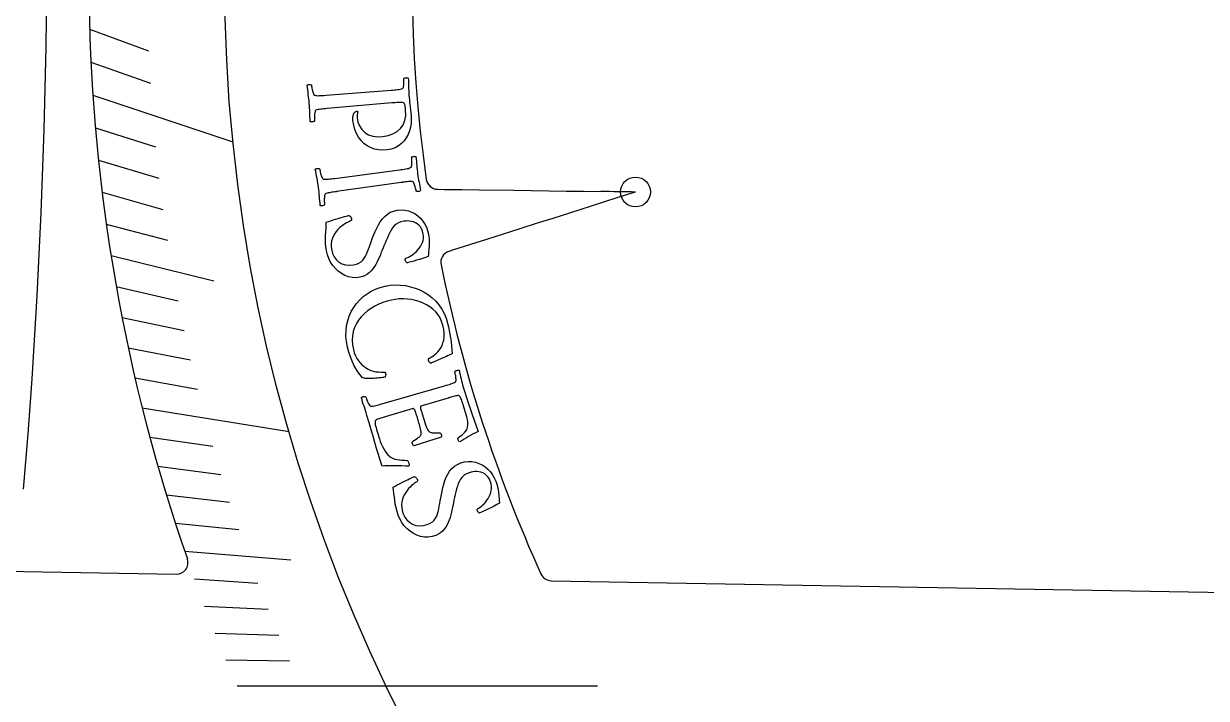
# Model space of a CAD drawing. Header units: millimetres. Extents: x -54 to 54, y -54 to 54.
# Drawn here: x -39.98 to -14.29, y -0.27 to 14.39 of the extents above; entities that cross this region are included whole.
import ezdxf

# ---------------------------------------------------------------- set-up
doc = ezdxf.new("R2010")
doc.units = ezdxf.units.MM
for name, color, linetype in [('CUT_INNER', 6, 'Continuous'), ('CUT_OUTER', 1, 'Continuous'), ('ENGRAVE', 7, 'Continuous'), ('ENGRAVE_FINE', 8, 'Continuous'), ('TEXT', 5, 'Continuous')]:
    doc.layers.add(name, color=color, linetype=linetype)

msp = doc.modelspace()

# ---------------------------------------------------------------- linework, layer by layer
at = {"layer": 'CUT_INNER'}
for points in [[(-30.9935, 10.793), (-30.842, 10.7909), (-30.4648, 10.7857), (-30.0875, 10.7804), (-29.333, 10.77), (-28.9557, 10.7648), (-28.5785, 10.7596), (-28.2012, 10.7543), (-27.8239, 10.7491), (-27.4467, 10.7439)], [(-26.6936, 10.7333), (-26.6979, 10.7316), (-27.0517, 10.619), (-27.4112, 10.5045), (-28.1302, 10.2754), (-28.4897, 10.1609), (-28.8492, 10.0464), (-29.2087, 9.9319), (-29.5682, 9.8174), (-29.9277, 9.7029), (-30.6467, 9.4739), (-30.7491, 9.4413)], [(-45.7989, 2.5878), (-36.6689, 2.4284)], [(-28.5238, 2.2862), (-10.9023, 1.9787)]]:
    msp.add_lwpolyline(points, dxfattribs=at)
for centre, radius, start, end in [((-0.0006, 15.431), 31.5485, 127.85146, 188.05825), ((-0.003, 15.4309), 38.5662, 162.5022, 199.18007), ((-183.9695, 16.4171), 144.4956, 355.179745, 2.817136), ((-30.99, 11.0429), 0.25, 187.91016, 269.20761), ((-35.8618, -611.3373), 622.1381, 89.1556217, 89.2249874), ((-30.6732, 9.2031), 0.25, 107.66739, 191.42578), ((-0.0172, 15.4251), 31.531, 191.47267, 204.3336), ((-36.6645, 2.6784), 0.25, 269, 19.16016), ((-28.5195, 2.5362), 0.25, 204.43359, 269)]:
    msp.add_arc(centre, radius, start, end, dxfattribs=at)
at = {"layer": 'CUT_OUTER'}
msp.add_circle((0, 0), 54, dxfattribs=at)
at = {"layer": 'ENGRAVE'}
for points in [[(-38.4818, 12.8364), (-35.4374, 11.8209)], [(-37.4098, 6.0454), (-34.217, 5.5295)], [(-35.3478, 0), (-27.518, 0)]]:
    msp.add_lwpolyline(points, dxfattribs=at)
for centre, radius in [((0, 15.4308), 35.6208), ((-26.6922, 10.7335), 0.324)]:
    msp.add_circle(centre, radius, dxfattribs=at)
at = {"layer": 'ENGRAVE_FINE'}
for points in [[(-38.5518, 14.275), (-37.2699, 13.8004)], [(-38.5234, 13.5527), (-37.2326, 13.0985)], [(-38.4273, 12.1265), (-37.1199, 11.7139)], [(-38.3604, 11.423), (-37.0452, 11.0314)], [(-38.2811, 10.7262), (-36.9587, 10.3557)], [(-38.19, 10.0362), (-36.8607, 9.6869)], [(-38.0873, 9.3531), (-35.8561, 8.8052)], [(-37.9732, 8.677), (-36.6313, 8.3704)], [(-37.8482, 8.0081), (-36.5006, 7.723)], [(-37.7124, 7.3465), (-36.3596, 7.083)], [(-37.5662, 6.6922), (-36.2085, 6.4504)], [(-37.2436, 5.4061), (-35.8775, 5.2078)], [(-37.0678, 4.7744), (-35.6981, 4.598)], [(-36.8827, 4.1504), (-35.5098, 3.9959)], [(-36.6885, 3.5341), (-35.3129, 3.4015)], [(-36.4856, 2.9255), (-34.1837, 2.7409)], [(-36.2741, 2.3247), (-34.8942, 2.2362)], [(-36.0543, 1.7317), (-34.673, 1.6654)], [(-35.8265, 1.1466), (-34.4441, 1.1024)], [(-35.591, 0.5694), (-34.2079, 0.5472)]]:
    msp.add_lwpolyline(points, dxfattribs=at)
at = {"layer": 'TEXT'}
for points in [[(-32.0891, 11.649), (-32.1862, 11.6432), (-32.2785, 11.6493), (-32.366, 11.6673), (-32.4486, 11.6973), (-32.5251, 11.7385), (-32.5942, 11.7897), (-32.6556, 11.8511), (-32.7095, 11.9226), (-32.7546, 12.003), (-32.7899, 12.0912), (-32.8152, 12.1871), (-32.8305, 12.2906), (-32.8314, 12.3051), (-32.8317, 12.3217), (-32.8314, 12.3406), (-32.8304, 12.3616), (-32.8285, 12.3827), (-32.8256, 12.4018), (-32.8216, 12.4188), (-32.8166, 12.4339), (-32.8128, 12.4384), (-32.8078, 12.4448), (-32.8014, 12.453), (-32.7937, 12.463), (-32.7844, 12.4727), (-32.7734, 12.48), (-32.7608, 12.4849), (-32.7464, 12.4875), (-32.7376, 12.4872), (-32.7317, 12.4846), (-32.7284, 12.4796), (-32.728, 12.4723), (-32.7302, 12.4584), (-32.7327, 12.444), (-32.7353, 12.4293), (-32.738, 12.4141), (-32.7403, 12.3983), (-32.7414, 12.3817), (-32.7414, 12.3644), (-32.7403, 12.3464), (-32.7229, 12.2526), (-32.6893, 12.1685), (-32.6396, 12.0941), (-32.574, 12.0296), (-32.494, 11.9792), (-32.4017, 11.9472), (-32.297, 11.9334), (-32.1799, 11.9378), (-32.0636, 11.9587), (-31.9614, 11.9945), (-31.8731, 12.0452), (-31.7986, 12.1105), (-31.7411, 12.1904), (-31.7037, 12.2848), (-31.6861, 12.3937), (-31.6884, 12.5173), (-31.6901, 12.5338), (-31.6926, 12.554), (-31.6958, 12.5781), (-31.6998, 12.606), (-31.7052, 12.6325), (-31.7125, 12.6526), (-31.7217, 12.6662), (-31.733, 12.6732), (-31.7514, 12.6775), (-31.7749, 12.6798), (-31.8036, 12.6803), (-31.8375, 12.6789), (-31.874, 12.6765), (-31.9108, 12.6738), (-31.9477, 12.6709), (-31.9848, 12.6678), (-33.3927, 12.5462), (-33.4292, 12.5429), (-33.4645, 12.5395), (-33.4985, 12.5361), (-33.5313, 12.5325), (-33.5618, 12.5282), (-33.5892, 12.5227), (-33.6136, 12.516), (-33.6348, 12.508), (-33.6426, 12.5012), (-33.6494, 12.4894), (-33.6554, 12.4724), (-33.6605, 12.4503), (-33.6645, 12.4254), (-33.6675, 12.3999), (-33.6693, 12.3739), (-33.6699, 12.3473), (-33.6699, 12.3225), (-33.6696, 12.3018), (-33.669, 12.2853), (-33.6682, 12.2729), (-33.6758, 12.2675), (-33.686, 12.263), (-33.6989, 12.2593), (-33.7144, 12.2564), (-33.73, 12.255), (-33.7433, 12.2558), (-33.7543, 12.2588), (-33.7629, 12.264), (-33.7643, 12.3155), (-33.7659, 12.3658), (-33.7674, 12.4151), (-33.769, 12.4633), (-33.771, 12.5112), (-33.7735, 12.5597), (-33.7767, 12.6089), (-33.7805, 12.6586), (-33.7848, 12.7069), (-33.7896, 12.7555), (-33.795, 12.8042), (-33.801, 12.8531), (-33.8074, 12.9024), (-33.814, 12.9524), (-33.8207, 13.0029), (-33.8277, 13.0542), (-33.82, 13.0607), (-33.8097, 13.0654), (-33.7967, 13.0684), (-33.7811, 13.0696), (-33.7653, 13.0693), (-33.752, 13.0677), (-33.7412, 13.0649), (-33.7328, 13.0609), (-33.7316, 13.0485), (-33.7295, 13.0321), (-33.7264, 13.0117), (-33.7224, 12.9872), (-33.7174, 12.9609), (-33.7114, 12.9352), (-33.7043, 12.91), (-33.6961, 12.8853), (-33.6875, 12.8638), (-33.6788, 12.8481), (-33.6702, 12.8383), (-33.6616, 12.8343), (-33.6393, 12.8299), (-33.6142, 12.8272), (-33.5862, 12.8262), (-33.5554, 12.827), (-33.5225, 12.8288), (-33.4884, 12.8309), (-33.4531, 12.8334), (-33.4164, 12.8361), (-32.0042, 12.9457), (-31.9675, 12.9487), (-31.9319, 12.9518), (-31.8973, 12.955), (-31.8638, 12.9583), (-31.8325, 12.9622), (-31.8045, 12.9674), (-31.7797, 12.9737), (-31.7583, 12.9812), (-31.7491, 12.9862), (-31.7416, 12.9967), (-31.7358, 13.0125), (-31.7316, 13.0337), (-31.7286, 13.0578), (-31.7263, 13.0822), (-31.7246, 13.1069), (-31.7236, 13.132), (-31.723, 13.1554), (-31.7228, 13.1748), (-31.7229, 13.1904), (-31.7235, 13.202), (-31.7157, 13.2069), (-31.7054, 13.211), (-31.6924, 13.2143), (-31.6768, 13.2167), (-31.6611, 13.2177), (-31.6479, 13.2167), (-31.637, 13.2137), (-31.6286, 13.2087), (-31.627, 13.1604), (-31.6255, 13.1128), (-31.6243, 13.0657), (-31.6232, 13.0192), (-31.6219, 12.9731), (-31.6199, 12.9273), (-31.6172, 12.8817), (-31.6138, 12.8364), (-31.6097, 12.7887), (-31.6049, 12.7392), (-31.5994, 12.688), (-31.5933, 12.635), (-31.5868, 12.5792), (-31.5803, 12.5195), (-31.5737, 12.456), (-31.5671, 12.3886), (-31.5633, 12.3053), (-31.5682, 12.223), (-31.5817, 12.1414), (-31.6038, 12.0607), (-31.6344, 11.9833), (-31.6734, 11.9118), (-31.7209, 11.8461), (-31.7767, 11.7861), (-31.8413, 11.7348), (-31.9149, 11.6947), (-31.9975, 11.6661), (-32.0891, 11.649)], [(-31.4268, 11.1271), (-31.4201, 11.0809), (-31.4128, 11.0354), (-31.4049, 10.9907), (-31.3964, 10.9466), (-31.3876, 10.9024), (-31.3788, 10.8571), (-31.37, 10.8109), (-31.3611, 10.7636), (-31.3683, 10.7569), (-31.3783, 10.7516), (-31.391, 10.7478), (-31.4065, 10.7454), (-31.4222, 10.7444), (-31.4356, 10.7447), (-31.4466, 10.7465), (-31.4552, 10.7496), (-31.4573, 10.7612), (-31.4605, 10.7767), (-31.465, 10.7961), (-31.4707, 10.8195), (-31.4772, 10.8444), (-31.4843, 10.8684), (-31.4918, 10.8915), (-31.4998, 10.9138), (-31.5084, 10.9331), (-31.5175, 10.9474), (-31.5272, 10.9566), (-31.5374, 10.9609), (-31.5561, 10.9627), (-31.5772, 10.9631), (-31.6006, 10.9622), (-31.6265, 10.9598), (-31.6541, 10.9567), (-31.683, 10.9531), (-31.7131, 10.9492), (-31.7444, 10.9448), (-31.7494, 10.9441), (-31.7545, 10.9434), (-31.7595, 10.9427), (-31.7646, 10.942), (-31.7696, 10.9413), (-31.7747, 10.9405), (-31.7797, 10.9398), (-31.7848, 10.9391), (-33.1873, 10.7409), (-33.1923, 10.7402), (-33.1974, 10.7395), (-33.2024, 10.7388), (-33.2075, 10.7381), (-33.2125, 10.7374), (-33.2175, 10.7366), (-33.2226, 10.7359), (-33.2276, 10.7352), (-33.2588, 10.7307), (-33.2885, 10.7262), (-33.3167, 10.7217), (-33.3434, 10.7171), (-33.3681, 10.7122), (-33.3904, 10.7066), (-33.4102, 10.7002), (-33.4275, 10.6931), (-33.4349, 10.6859), (-33.4411, 10.6737), (-33.4461, 10.6564), (-33.45, 10.6341), (-33.4527, 10.6089), (-33.4542, 10.583), (-33.4545, 10.5563), (-33.4536, 10.529), (-33.4521, 10.5035), (-33.4506, 10.4823), (-33.4491, 10.4655), (-33.4476, 10.4531), (-33.4549, 10.4473), (-33.4648, 10.4422), (-33.4775, 10.4378), (-33.4928, 10.4341), (-33.5084, 10.4319), (-33.5217, 10.432), (-33.5328, 10.4344), (-33.5416, 10.4391), (-33.5459, 10.4904), (-33.5502, 10.5406), (-33.5544, 10.5897), (-33.5586, 10.6378), (-33.5631, 10.6855), (-33.5683, 10.7338), (-33.5742, 10.7827), (-33.5806, 10.8321), (-33.5875, 10.8803), (-33.595, 10.9288), (-33.6031, 10.9777), (-33.6119, 11.027), (-33.621, 11.0766), (-33.6304, 11.1267), (-33.6399, 11.1771), (-33.6496, 11.228), (-33.6423, 11.235), (-33.6323, 11.2402), (-33.6195, 11.2439), (-33.6039, 11.246), (-33.5881, 11.2465), (-33.5748, 11.2457), (-33.5638, 11.2434), (-33.5552, 11.2398), (-33.5534, 11.2275), (-33.5503, 11.2109), (-33.5461, 11.1901), (-33.5407, 11.1651), (-33.5342, 11.1384), (-33.5267, 11.1125), (-33.5182, 11.0874), (-33.5087, 11.0631), (-33.4989, 11.0421), (-33.4894, 11.0269), (-33.4803, 11.0176), (-33.4714, 11.0141), (-33.449, 11.0109), (-33.4237, 11.0095), (-33.3957, 11.0101), (-33.365, 11.0125), (-33.3323, 11.0161), (-33.2983, 11.0201), (-33.2632, 11.0244), (-33.2267, 11.0291), (-31.8225, 11.2151), (-31.786, 11.2201), (-31.7506, 11.2251), (-31.7163, 11.2301), (-31.683, 11.2353), (-31.652, 11.2409), (-31.6242, 11.2476), (-31.5999, 11.2552), (-31.5789, 11.2638), (-31.57, 11.2694), (-31.563, 11.2803), (-31.5581, 11.2964), (-31.5551, 11.3178), (-31.5534, 11.342), (-31.5525, 11.3668), (-31.5522, 11.3921), (-31.5526, 11.418), (-31.5534, 11.442), (-31.5543, 11.4619), (-31.5553, 11.4778), (-31.5565, 11.4895), (-31.549, 11.4948), (-31.5389, 11.4994), (-31.5261, 11.5034), (-31.5107, 11.5066), (-31.4951, 11.5085), (-31.4818, 11.5082), (-31.4708, 11.5058), (-31.4621, 11.5013), (-31.4579, 11.4531), (-31.4538, 11.4052), (-31.4499, 11.3578), (-31.4463, 11.3107), (-31.4424, 11.2641), (-31.4378, 11.2179), (-31.4326, 11.1723), (-31.4268, 11.1271)], [(-31.1918, 9.8173), (-31.184, 9.7699), (-31.1784, 9.7264), (-31.1749, 9.6869), (-31.1736, 9.6512), (-31.1739, 9.6172), (-31.175, 9.5826), (-31.1772, 9.5474), (-31.1802, 9.5116), (-31.1837, 9.4733), (-31.1872, 9.4306), (-31.1907, 9.3836), (-31.1941, 9.3322), (-31.2562, 9.3106), (-31.3195, 9.2898), (-31.384, 9.2698), (-31.4498, 9.2505), (-31.512, 9.233), (-31.5659, 9.2181), (-31.6114, 9.2059), (-31.6486, 9.1964), (-31.6564, 9.195), (-31.664, 9.1975), (-31.6712, 9.2039), (-31.678, 9.2141), (-31.6841, 9.2257), (-31.6889, 9.2363), (-31.6924, 9.2459), (-31.6946, 9.2545), (-31.6959, 9.2654), (-31.6952, 9.2754), (-31.6926, 9.2845), (-31.6882, 9.2927), (-31.6579, 9.3036), (-31.6256, 9.3182), (-31.5916, 9.3365), (-31.5556, 9.3585), (-31.5194, 9.3837), (-31.4845, 9.4117), (-31.4511, 9.4426), (-31.419, 9.4762), (-31.3894, 9.5123), (-31.3634, 9.5506), (-31.3411, 9.591), (-31.3223, 9.6336), (-31.3086, 9.6779), (-31.3013, 9.7237), (-31.3005, 9.771), (-31.3062, 9.8198), (-31.3205, 9.8797), (-31.3407, 9.9316), (-31.3667, 9.9755), (-31.3985, 10.0115), (-31.4346, 10.0406), (-31.473, 10.064), (-31.5139, 10.0816), (-31.5573, 10.0935), (-31.6013, 10.1006), (-31.6443, 10.1037), (-31.6861, 10.1029), (-31.7269, 10.0982), (-31.7888, 10.0835), (-31.8438, 10.0614), (-31.892, 10.0318), (-31.9333, 9.9947), (-31.9695, 9.9518), (-32.0023, 9.9048), (-32.0318, 9.8536), (-32.0579, 9.7982), (-32.0824, 9.7406), (-32.1072, 9.6826), (-32.1323, 9.6242), (-32.1577, 9.5655), (-32.176, 9.5204), (-32.1951, 9.4729), (-32.215, 9.423), (-32.2356, 9.3709), (-32.2576, 9.3177), (-32.2813, 9.265), (-32.3067, 9.2127), (-32.3338, 9.1608), (-32.3636, 9.1109), (-32.3968, 9.0644), (-32.4335, 9.0215), (-32.4736, 8.9822), (-32.5177, 8.9477), (-32.5664, 8.9197), (-32.6195, 8.898), (-32.6772, 8.8828), (-32.7641, 8.8718), (-32.8482, 8.8742), (-32.9297, 8.8902), (-33.0084, 8.9198), (-33.0826, 8.9606), (-33.1506, 9.0103), (-33.2125, 9.0689), (-33.2681, 9.1363), (-33.3161, 9.2103), (-33.3549, 9.2886), (-33.3845, 9.3711), (-33.405, 9.4577), (-33.4174, 9.541), (-33.4247, 9.6235), (-33.427, 9.7054), (-33.4242, 9.7865), (-33.4193, 9.8651), (-33.4152, 9.9393), (-33.412, 10.0091), (-33.4097, 10.0745), (-33.3618, 10.0924), (-33.3121, 10.1098), (-33.2607, 10.1268), (-33.2074, 10.1435), (-33.1549, 10.1592), (-33.1056, 10.1735), (-33.0595, 10.1865), (-33.0166, 10.198), (-32.9792, 10.2077), (-32.9497, 10.2151), (-32.9279, 10.2202), (-32.9139, 10.2229), (-32.9045, 10.2155), (-32.8956, 10.2073), (-32.8872, 10.1984), (-32.8793, 10.1888), (-32.8724, 10.1786), (-32.8669, 10.168), (-32.8629, 10.1569), (-32.8603, 10.1454), (-32.86, 10.1315), (-32.8639, 10.1199), (-32.8721, 10.1106), (-32.8845, 10.1036), (-32.9091, 10.093), (-32.9377, 10.079), (-32.9703, 10.0615), (-33.0067, 10.0406), (-33.0452, 10.0159), (-33.0836, 9.9873), (-33.122, 9.9547), (-33.1604, 9.9181), (-33.1966, 9.8775), (-33.2284, 9.8327), (-33.2557, 9.7838), (-33.2786, 9.7307), (-33.2951, 9.6731), (-33.3031, 9.6105), (-33.3025, 9.543), (-33.2934, 9.4707), (-33.2729, 9.3945), (-33.24, 9.326), (-33.1948, 9.2651), (-33.1372, 9.2119), (-33.0696, 9.171), (-32.994, 9.1472), (-32.9107, 9.1402), (-32.8195, 9.15), (-32.7556, 9.1662), (-32.7007, 9.1887), (-32.6547, 9.2175), (-32.6177, 9.2525), (-32.5868, 9.2926), (-32.5593, 9.3367), (-32.535, 9.3848), (-32.514, 9.437), (-32.4943, 9.4922), (-32.4741, 9.5493), (-32.4532, 9.6084), (-32.4318, 9.6693), (-32.405, 9.7378), (-32.3763, 9.8074), (-32.3458, 9.8783), (-32.3134, 9.9504), (-32.2775, 10.0207), (-32.2367, 10.0865), (-32.191, 10.1475), (-32.1403, 10.204), (-32.0835, 10.2529), (-32.0194, 10.2916), (-31.948, 10.3199), (-31.8695, 10.3381), (-31.7842, 10.3461), (-31.7028, 10.342), (-31.6253, 10.3259), (-31.5516, 10.298), (-31.483, 10.2604), (-31.4205, 10.2152), (-31.3642, 10.1623), (-31.3141, 10.1018), (-31.2711, 10.0357), (-31.2364, 9.9664), (-31.21, 9.8936), (-31.1918, 9.8173)], [(-30.7771, 7.8813), (-30.7592, 7.8048), (-30.7422, 7.7262), (-30.7262, 7.6454), (-30.7112, 7.5625), (-30.6982, 7.4778), (-30.688, 7.3917), (-30.6807, 7.3041), (-30.6763, 7.215), (-30.6804, 7.2132), (-30.6924, 7.2078), (-30.7125, 7.1987), (-30.7407, 7.186), (-30.7742, 7.171), (-30.8106, 7.155), (-30.8498, 7.1381), (-30.8918, 7.1201), (-30.9342, 7.102), (-30.9746, 7.0847), (-31.013, 7.0681), (-31.0494, 7.0522), (-31.0812, 7.0384), (-31.1058, 7.028), (-31.1231, 7.0211), (-31.1333, 7.0176), (-31.1398, 7.0159), (-31.1473, 7.0173), (-31.1555, 7.0218), (-31.1647, 7.0296), (-31.1735, 7.0394), (-31.1807, 7.0501), (-31.1864, 7.0615), (-31.1906, 7.0738), (-31.1929, 7.0848), (-31.1937, 7.0952), (-31.1931, 7.1052), (-31.191, 7.1147), (-31.1716, 7.1244), (-31.1479, 7.1377), (-31.1198, 7.1544), (-31.0874, 7.1746), (-31.0531, 7.199), (-31.0191, 7.2283), (-30.9855, 7.2626), (-30.9524, 7.3017), (-30.9218, 7.3464), (-30.8961, 7.397), (-30.8751, 7.4536), (-30.8589, 7.5163), (-30.8498, 7.5857), (-30.8501, 7.6627), (-30.8598, 7.7474), (-30.8788, 7.8396), (-30.9042, 7.9216), (-30.9386, 7.9973), (-30.9819, 8.0667), (-31.0343, 8.1299), (-31.094, 8.1869), (-31.1596, 8.2375), (-31.231, 8.2818), (-31.3082, 8.3197), (-31.3896, 8.3511), (-31.4733, 8.3759), (-31.5593, 8.3941), (-31.6478, 8.4055), (-31.7368, 8.4103), (-31.8246, 8.4085), (-31.9111, 8.3999), (-31.9963, 8.3847), (-32.0897, 8.3608), (-32.1809, 8.3307), (-32.2698, 8.2943), (-32.3565, 8.2517), (-32.4391, 8.2029), (-32.5157, 8.1484), (-32.5865, 8.088), (-32.6513, 8.0217), (-32.7085, 7.9499), (-32.7566, 7.8728), (-32.7955, 7.7906), (-32.8252, 7.7033), (-32.8439, 7.6111), (-32.8496, 7.5146), (-32.8425, 7.4137), (-32.8225, 7.3085), (-32.8016, 7.2367), (-32.7761, 7.172), (-32.7463, 7.1145), (-32.712, 7.0642), (-32.675, 7.02), (-32.637, 6.9807), (-32.5981, 6.9465), (-32.5582, 6.9173), (-32.5025, 6.884), (-32.4461, 6.8581), (-32.3889, 6.8396), (-32.331, 6.8284), (-32.2749, 6.8222), (-32.2229, 6.8184), (-32.1751, 6.8171), (-32.1314, 6.8183), (-32.1233, 6.7912), (-32.1204, 6.7641), (-32.1227, 6.7368), (-32.1302, 6.7095), (-32.1448, 6.7063), (-32.1654, 6.703), (-32.1922, 6.6996), (-32.2251, 6.6961), (-32.2619, 6.6926), (-32.3003, 6.6894), (-32.3403, 6.6865), (-32.3819, 6.6838), (-32.4232, 6.6817), (-32.4624, 6.6807), (-32.4995, 6.6807), (-32.5344, 6.6818), (-32.5653, 6.6839), (-32.5904, 6.6872), (-32.6096, 6.6917), (-32.623, 6.6972), (-32.6752, 6.7572), (-32.724, 6.8231), (-32.7694, 6.8949), (-32.8112, 6.9727), (-32.8499, 7.0577), (-32.8856, 7.1511), (-32.9183, 7.2529), (-32.9479, 7.3631), (-32.9714, 7.483), (-32.9828, 7.6004), (-32.9821, 7.7152), (-32.9692, 7.8273), (-32.9454, 7.9354), (-32.9118, 8.0381), (-32.8685, 8.1353), (-32.8155, 8.2271), (-32.7539, 8.3125), (-32.685, 8.3903), (-32.6087, 8.4607), (-32.5251, 8.5237), (-32.4352, 8.5784), (-32.3401, 8.6238), (-32.2398, 8.6601), (-32.1343, 8.6873), (-32.0203, 8.706), (-31.9078, 8.714), (-31.7967, 8.7114), (-31.6871, 8.6983), (-31.5801, 8.6756), (-31.477, 8.6442), (-31.3779, 8.6041), (-31.2826, 8.5553), (-31.1926, 8.4981), (-31.1096, 8.4329), (-31.0335, 8.3595), (-30.9642, 8.2781), (-30.903, 8.1892), (-30.8516, 8.0935), (-30.8096, 7.9909), (-30.7771, 7.8813)], [(-30.4355, 6.495), (-30.4024, 6.3853), (-30.3661, 6.2707), (-30.3264, 6.1512), (-30.2834, 6.0268), (-30.2393, 5.9007), (-30.1963, 5.7759), (-30.1546, 5.6525), (-30.114, 5.5304), (-30.1698, 5.5029), (-30.2228, 5.475), (-30.2729, 5.4467), (-30.3202, 5.418), (-30.3666, 5.3892), (-30.4138, 5.3604), (-30.462, 5.3317), (-30.5112, 5.3031), (-30.5212, 5.3099), (-30.5302, 5.3201), (-30.5381, 5.3338), (-30.5448, 5.3508), (-30.5493, 5.3692), (-30.5494, 5.3838), (-30.5452, 5.3947), (-30.5366, 5.4019), (-30.4591, 5.4577), (-30.4004, 5.5127), (-30.3607, 5.567), (-30.34, 5.6206), (-30.3324, 5.6748), (-30.3325, 5.7307), (-30.3402, 5.7884), (-30.3555, 5.8479), (-30.4366, 6.1086), (-30.4401, 6.1198), (-30.4451, 6.1349), (-30.4514, 6.1538), (-30.4591, 6.1765), (-30.4676, 6.2006), (-30.4765, 6.2238), (-30.4858, 6.2461), (-30.4954, 6.2674), (-30.5051, 6.2857), (-30.5146, 6.2989), (-30.524, 6.3072), (-30.5331, 6.3104), (-30.5519, 6.3094), (-30.5728, 6.3066), (-30.5958, 6.3022), (-30.621, 6.2961), (-30.6475, 6.2889), (-30.6743, 6.2814), (-30.7014, 6.2737), (-30.7289, 6.2656), (-30.7397, 6.2624), (-30.7492, 6.2595), (-30.7576, 6.257), (-30.7647, 6.2549), (-31.3571, 6.0782), (-31.3622, 6.0738), (-31.3646, 6.0646), (-31.3642, 6.0506), (-31.3609, 6.0317), (-31.3559, 6.0099), (-31.3502, 5.987), (-31.3436, 5.963), (-31.3362, 5.9379), (-31.2864, 5.7749), (-31.2696, 5.7222), (-31.2539, 5.676), (-31.2393, 5.6363), (-31.2257, 5.603), (-31.2123, 5.5753), (-31.1982, 5.5525), (-31.1833, 5.5345), (-31.1678, 5.5214), (-31.1508, 5.5119), (-31.1314, 5.505), (-31.1097, 5.5005), (-31.0857, 5.4986), (-31.0584, 5.4983), (-31.027, 5.499), (-30.9914, 5.5006), (-30.9516, 5.5031), (-30.9404, 5.5023), (-30.9306, 5.4959), (-30.922, 5.4839), (-30.9147, 5.4662), (-30.9101, 5.4483), (-30.9083, 5.4325), (-30.9095, 5.4188), (-30.9135, 5.4073), (-31.5081, 5.2145), (-31.5163, 5.2207), (-31.524, 5.2307), (-31.5311, 5.2444), (-31.5377, 5.2618), (-31.5419, 5.2798), (-31.5421, 5.295), (-31.5383, 5.3076), (-31.5306, 5.3174), (-31.4919, 5.3417), (-31.4591, 5.3629), (-31.4323, 5.3811), (-31.4114, 5.3963), (-31.395, 5.4092), (-31.3817, 5.4208), (-31.3716, 5.4308), (-31.3645, 5.4395), (-31.3594, 5.4476), (-31.3551, 5.4561), (-31.3516, 5.4651), (-31.3489, 5.4744), (-31.3463, 5.4869), (-31.3464, 5.5043), (-31.3491, 5.5265), (-31.3544, 5.5537), (-31.3614, 5.5839), (-31.3693, 5.6154), (-31.378, 5.6482), (-31.3875, 5.6822), (-31.3973, 5.7164), (-31.407, 5.7495), (-31.4165, 5.7816), (-31.4259, 5.8126), (-31.4326, 5.8341), (-31.4399, 5.857), (-31.4478, 5.8812), (-31.4563, 5.9068), (-31.4651, 5.9321), (-31.4737, 5.9554), (-31.4821, 5.9769), (-31.4904, 5.9964), (-31.4986, 6.0123), (-31.5068, 6.023), (-31.515, 6.0285), (-31.5231, 6.0287), (-32.1286, 5.8481), (-32.1322, 5.847), (-32.1367, 5.8457), (-32.142, 5.8441), (-32.1481, 5.8423), (-32.1725, 5.8349), (-32.2001, 5.8263), (-32.2308, 5.8166), (-32.2648, 5.8057), (-32.2963, 5.7946), (-32.3196, 5.7844), (-32.3347, 5.775), (-32.3417, 5.7665), (-32.3468, 5.746), (-32.349, 5.7243), (-32.3485, 5.7014), (-32.3451, 5.6773), (-32.339, 5.6493), (-32.3301, 5.6147), (-32.3186, 5.5735), (-32.3043, 5.5257), (-32.2564, 5.3708), (-32.237, 5.3138), (-32.2148, 5.2582), (-32.1899, 5.2039), (-32.1621, 5.151), (-32.1326, 5.1021), (-32.1024, 5.0598), (-32.0717, 5.0241), (-32.0403, 4.9949), (-32.0036, 4.9676), (-31.9631, 4.946), (-31.919, 4.9302), (-31.8711, 4.9203), (-31.8205, 4.9138), (-31.7683, 4.9083), (-31.7144, 4.9039), (-31.6588, 4.9006), (-31.6486, 4.8982), (-31.6395, 4.8909), (-31.6314, 4.8788), (-31.6244, 4.8618), (-31.6167, 4.8348), (-31.613, 4.8118), (-31.6134, 4.7928), (-31.6177, 4.7779), (-31.6909, 4.779), (-31.7665, 4.7806), (-31.8444, 4.7826), (-31.9247, 4.785), (-32.0027, 4.7863), (-32.074, 4.7848), (-32.1385, 4.7803), (-32.1963, 4.773), (-32.2385, 4.9028), (-32.2793, 5.0327), (-32.3186, 5.1626), (-32.3565, 5.2924), (-32.395, 5.4264), (-32.4364, 5.5685), (-32.4804, 5.7188), (-32.5269, 5.8774), (-32.5433, 5.9323), (-32.5594, 5.9842), (-32.5752, 6.033), (-32.5907, 6.0787), (-32.6058, 6.1235), (-32.6205, 6.1692), (-32.6347, 6.216), (-32.6485, 6.2639), (-32.6424, 6.2718), (-32.6332, 6.2785), (-32.6211, 6.284), (-32.606, 6.2884), (-32.5905, 6.2913), (-32.5772, 6.2924), (-32.566, 6.2919), (-32.5569, 6.2896), (-32.5533, 6.2776), (-32.5478, 6.2617), (-32.5405, 6.2417), (-32.5314, 6.2179), (-32.521, 6.1924), (-32.5097, 6.1679), (-32.4976, 6.1444), (-32.4846, 6.1217), (-32.4718, 6.1024), (-32.4602, 6.0888), (-32.4497, 6.081), (-32.4405, 6.0788), (-32.4178, 6.079), (-32.3926, 6.0814), (-32.365, 6.0861), (-32.335, 6.0931), (-32.3032, 6.1015), (-32.2702, 6.1105), (-32.236, 6.12), (-32.2007, 6.1301), (-30.8399, 6.5232), (-30.8045, 6.5335), (-30.7703, 6.5437), (-30.7371, 6.5538), (-30.7049, 6.5639), (-30.6751, 6.5741), (-30.6487, 6.5848), (-30.6257, 6.5959), (-30.6062, 6.6076), (-30.5982, 6.6144), (-30.593, 6.6262), (-30.5905, 6.6429), (-30.5907, 6.6645), (-30.5927, 6.6887), (-30.5954, 6.7134), (-30.5989, 6.7385), (-30.6032, 6.7639), (-30.6075, 6.7876), (-30.6114, 6.8072), (-30.6148, 6.8227), (-30.6177, 6.8341), (-30.6111, 6.8405), (-30.6017, 6.8466), (-30.5897, 6.8524), (-30.5749, 6.8579), (-30.5598, 6.862), (-30.5466, 6.8637), (-30.5354, 6.863), (-30.5261, 6.8598), (-30.5147, 6.8128), (-30.5036, 6.7661), (-30.4927, 6.7197), (-30.4821, 6.6737), (-30.4713, 6.6282), (-30.4599, 6.5832), (-30.448, 6.5388), (-30.4355, 6.495)], [(-29.7302, 4.451), (-29.7143, 4.4057), (-29.7011, 4.3639), (-29.6907, 4.3256), (-29.6832, 4.2907), (-29.6775, 4.2572), (-29.6727, 4.2229), (-29.6686, 4.1878), (-29.6653, 4.152), (-29.6621, 4.1137), (-29.6581, 4.0711), (-29.6533, 4.0242), (-29.6477, 3.973), (-29.705, 3.9409), (-29.7637, 3.9094), (-29.8238, 3.8784), (-29.8852, 3.8479), (-29.9433, 3.8198), (-29.9938, 3.7957), (-30.0365, 3.7757), (-30.0714, 3.7598), (-30.0789, 3.7571), (-30.0868, 3.7583), (-30.095, 3.7633), (-30.1035, 3.7721), (-30.1115, 3.7825), (-30.1181, 3.7921), (-30.1232, 3.801), (-30.1269, 3.809), (-30.13, 3.8195), (-30.1311, 3.8295), (-30.1302, 3.8389), (-30.1272, 3.8478), (-30.0993, 3.8638), (-30.0701, 3.8838), (-30.0398, 3.9078), (-30.0082, 3.9357), (-29.9769, 3.9669), (-29.9475, 4.0006), (-29.92, 4.0368), (-29.8943, 4.0755), (-29.8714, 4.1162), (-29.8526, 4.1584), (-29.8376, 4.2021), (-29.8266, 4.2473), (-29.8208, 4.2934), (-29.8217, 4.3398), (-29.8292, 4.3865), (-29.8433, 4.4335), (-29.8679, 4.49), (-29.8968, 4.5376), (-29.93, 4.5763), (-29.9677, 4.6061), (-30.0083, 4.6285), (-30.0502, 4.6448), (-30.0936, 4.655), (-30.1383, 4.6591), (-30.1829, 4.6584), (-30.2258, 4.654), (-30.2668, 4.6459), (-30.3061, 4.634), (-30.3645, 4.6088), (-30.4148, 4.5774), (-30.4571, 4.5398), (-30.4913, 4.4961), (-30.5194, 4.4475), (-30.5435, 4.3955), (-30.5636, 4.3399), (-30.5796, 4.2809), (-30.5937, 4.2198), (-30.608, 4.1584), (-30.6225, 4.0965), (-30.6372, 4.0343), (-30.6473, 3.9866), (-30.6578, 3.9365), (-30.6687, 3.884), (-30.6799, 3.829), (-30.6922, 3.7728), (-30.7063, 3.7168), (-30.7222, 3.6608), (-30.7399, 3.605), (-30.7605, 3.5506), (-30.785, 3.4991), (-30.8136, 3.4505), (-30.8463, 3.4047), (-30.8837, 3.3631), (-30.9267, 3.327), (-30.9752, 3.2963), (-31.0293, 3.2712), (-31.113, 3.2452), (-31.1963, 3.2329), (-31.2792, 3.2344), (-31.3619, 3.2498), (-31.4421, 3.277), (-31.5178, 3.314), (-31.589, 3.3609), (-31.6555, 3.4176), (-31.7157, 3.4821), (-31.7676, 3.5524), (-31.8112, 3.6284), (-31.8465, 3.7101), (-31.8732, 3.7899), (-31.8949, 3.8699), (-31.9114, 3.9501), (-31.9229, 4.0305), (-31.9318, 4.1087), (-31.9407, 4.1825), (-31.9498, 4.2518), (-31.9589, 4.3166), (-31.9149, 4.3425), (-31.869, 4.3684), (-31.8213, 4.3942), (-31.7718, 4.4198), (-31.7228, 4.4445), (-31.6768, 4.4673), (-31.6337, 4.4881), (-31.5935, 4.5069), (-31.5584, 4.523), (-31.5305, 4.5354), (-31.51, 4.5442), (-31.4967, 4.5494), (-31.4861, 4.5437), (-31.4759, 4.5372), (-31.4661, 4.53), (-31.4566, 4.5219), (-31.4481, 4.513), (-31.4408, 4.5035), (-31.4349, 4.4933), (-31.4303, 4.4824), (-31.4276, 4.4688), (-31.4294, 4.4567), (-31.4359, 4.4461), (-31.4469, 4.4371), (-31.4693, 4.4223), (-31.495, 4.4035), (-31.524, 4.3806), (-31.5562, 4.3536), (-31.5898, 4.3226), (-31.6226, 4.2877), (-31.6547, 4.2489), (-31.6861, 4.2062), (-31.7146, 4.1598), (-31.7381, 4.1102), (-31.7565, 4.0572), (-31.7698, 4.001), (-31.7759, 3.9414), (-31.7728, 3.8784), (-31.7605, 3.812), (-31.7389, 3.7424), (-31.7054, 3.671), (-31.661, 3.6093), (-31.6058, 3.5572), (-31.5398, 3.5149), (-31.4661, 3.4865), (-31.3875, 3.4762), (-31.3043, 3.4839), (-31.2162, 3.5095), (-31.1561, 3.5366), (-31.106, 3.5684), (-31.0658, 3.6047), (-31.0354, 3.6456), (-31.012, 3.6905), (-30.9926, 3.7388), (-30.9771, 3.7904), (-30.9656, 3.8455), (-30.9558, 3.9033), (-30.9459, 3.963), (-30.9357, 4.0248), (-30.9252, 4.0886), (-30.9108, 4.1607), (-30.8947, 4.2342), (-30.877, 4.3094), (-30.8578, 4.386), (-30.8348, 4.4616), (-30.8061, 4.5334), (-30.7717, 4.6015), (-30.7317, 4.666), (-30.6843, 4.7241), (-30.6279, 4.7733), (-30.5627, 4.8138), (-30.4885, 4.8454), (-30.4059, 4.8681), (-30.325, 4.8783), (-30.2459, 4.8761), (-30.1685, 4.8615), (-30.0944, 4.8365), (-30.025, 4.8028), (-29.9603, 4.7606), (-29.9003, 4.7098), (-29.8465, 4.6523), (-29.8002, 4.59), (-29.7615, 4.523), (-29.7302, 4.451)]]:
    msp.add_lwpolyline(points, close=True, dxfattribs=at)

doc.saveas('drawing.dxf')
